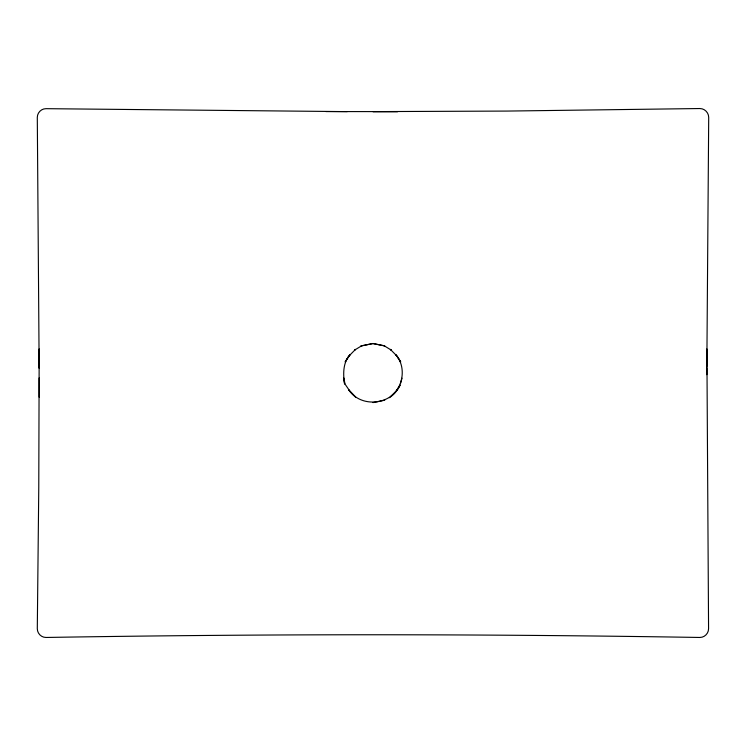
<?xml version="1.0" encoding="UTF-8"?>
<svg xmlns="http://www.w3.org/2000/svg" width="746" height="746" viewBox="0 0 746 746"><rect width="100%" height="100%" fill="white"/><g stroke="black" fill="none" stroke-linecap="round" stroke-linejoin="round"><path stroke-width="1.12" d="M389.384 397.711C403.082 388.396 406.784 367.489 395.865 354.742L400.714 361.913L397.357 356.485L390.391 349.398L391.277 350.098L384.143 345.752L372.935 343.533L361.129 345.939L372.935 343.533L384.74 345.939L384.143 345.752M706.835 374.697L706.844 368.188M706.835 364.794L706.872 348.96L708.569 628.71C708.579 633.429 704.616 637.466 699.879 637.466C481.935 633.886 263.935 633.839 45.982 637.466C41.244 637.466 37.291 633.429 37.3 628.71L38.773 487.147L39.193 348.96L39.156 368.188L37.3 117.42C37.291 112.711 41.244 108.664 45.982 108.674L347.254 111.63M706.835 367.06L708.7 117.411C708.7 112.637 704.69 108.543 699.897 108.534L507.205 111.07L372.935 111.611M400.471 383.658L402.001 378.185M391.025 396.107L395.94 391.277L400.126 385.085C391.137 405.292 360.756 408.221 348.531 389.626L355.655 397.161L349.93 391.277L345.109 384.209L343.738 377.942L344.596 384.031C343.02 374.1 342.852 362.668 350.005 354.742L345.156 361.913L348.513 356.485L355.478 349.398L354.592 350.098L361.717 345.752M384.134 400.36L384.74 400.201L372.935 402.598M372.935 111.592L397.739 111.611L325.871 111.574M39.165 377.952L39.193 397.17"/></g></svg>
